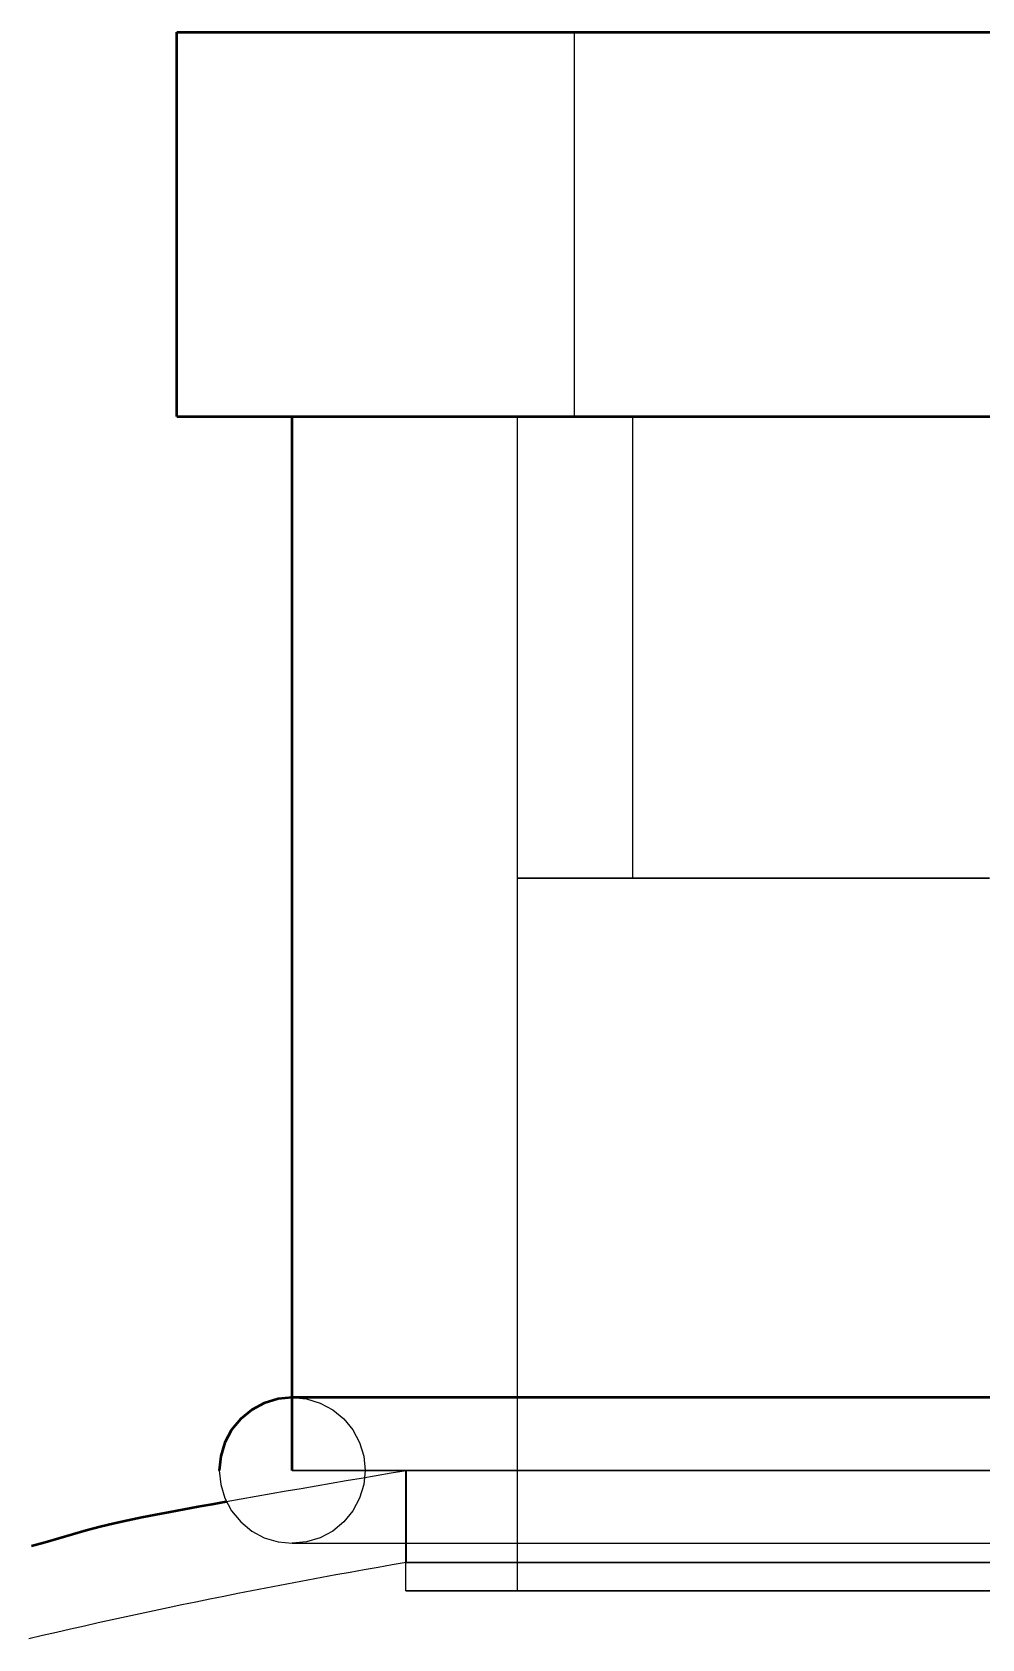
# Model space of a CAD drawing. Header units: millimetres. Extents: x 0 to 594, y 0 to 420.
# Drawn here: x 187.59 to 190.92, y 347.08 to 352.72 of the extents above; entities that cross this region are included whole.
import ezdxf

# ---------------------------------------------------------------- set-up
doc = ezdxf.new("R2010")
doc.units = ezdxf.units.MM
doc.linetypes.add('ISO02-TRAZOS', pattern=[3.75, 3, -0.75])
doc.layers.add('01-VISIBLE', color=7, linetype='CONTINUOUS', lineweight=50)
doc.layers.add('02-OCULTA', color=4, linetype='ISO02-TRAZOS', lineweight=25)

msp = doc.modelspace()

# ---------------------------------------------------------------- linework, layer by layer
at = {"layer": '01-VISIBLE'}
for p, q in [((188.0947, 351.3666), (188.0947, 352.7166)), ((188.4997, 347.6666), (188.4997, 351.3666))]:
    msp.add_line(p, q, dxfattribs=at)
for points in [[(188.0947, 352.7166), (188.1448, 352.7166), (188.1949, 352.7166), (188.2449, 352.7166), (188.295, 352.7166), (188.3451, 352.7166), (188.3951, 352.7166), (188.4452, 352.7166), (188.4953, 352.7166), (188.5453, 352.7166), (188.5954, 352.7166), (188.6455, 352.7166), (188.6956, 352.7166), (188.7456, 352.7166), (188.7957, 352.7166), (188.8458, 352.7166), (188.8958, 352.7166), (188.9459, 352.7166), (188.996, 352.7166), (189.0461, 352.7166), (189.0961, 352.7166), (189.1462, 352.7166), (189.1963, 352.7166), (189.2463, 352.7166), (189.2964, 352.7166), (189.3465, 352.7166), (189.3965, 352.7166), (189.4466, 352.7166), (189.4967, 352.7166), (189.5468, 352.7166), (189.5968, 352.7166), (189.6469, 352.7166), (189.697, 352.7166), (189.747, 352.7166), (189.7971, 352.7166), (189.8472, 352.7166), (189.8972, 352.7166), (189.9473, 352.7166), (189.9974, 352.7166), (190.0475, 352.7166), (190.0975, 352.7166), (190.1476, 352.7166), (190.1977, 352.7166), (190.2477, 352.7166), (190.2978, 352.7166), (190.3479, 352.7166), (190.398, 352.7166), (190.448, 352.7166), (190.4981, 352.7166), (190.5482, 352.7166), (190.5982, 352.7166), (190.6483, 352.7166), (190.6984, 352.7166), (190.7484, 352.7166), (190.7985, 352.7166), (190.8486, 352.7166), (190.8987, 352.7166), (190.9487, 352.7166)], [(188.0947, 351.3666), (188.1448, 351.3666), (188.1949, 351.3666), (188.2449, 351.3666), (188.295, 351.3666), (188.3451, 351.3666), (188.3951, 351.3666), (188.4452, 351.3666), (188.4953, 351.3666), (188.5453, 351.3666), (188.5954, 351.3666), (188.6455, 351.3666), (188.6956, 351.3666), (188.7456, 351.3666), (188.7957, 351.3666), (188.8458, 351.3666), (188.8958, 351.3666), (188.9459, 351.3666), (188.996, 351.3666), (189.0461, 351.3666), (189.0961, 351.3666), (189.1462, 351.3666), (189.1963, 351.3666), (189.2463, 351.3666), (189.2964, 351.3666), (189.3465, 351.3666), (189.3965, 351.3666), (189.4466, 351.3666), (189.4967, 351.3666), (189.5468, 351.3666), (189.5968, 351.3666), (189.6469, 351.3666), (189.697, 351.3666), (189.747, 351.3666), (189.7971, 351.3666), (189.8472, 351.3666), (189.8972, 351.3666), (189.9473, 351.3666), (189.9974, 351.3666), (190.0475, 351.3666), (190.0975, 351.3666), (190.1476, 351.3666), (190.1977, 351.3666), (190.2477, 351.3666), (190.2978, 351.3666), (190.3479, 351.3666), (190.398, 351.3666), (190.448, 351.3666), (190.4981, 351.3666), (190.5482, 351.3666), (190.5982, 351.3666), (190.6483, 351.3666), (190.6984, 351.3666), (190.7484, 351.3666), (190.7985, 351.3666), (190.8486, 351.3666), (190.8987, 351.3666), (190.9487, 351.3666)], [(188.4997, 347.9226), (188.4498, 347.9177), (188.4017, 347.9031), (188.3575, 347.8794), (188.3187, 347.8476), (188.2869, 347.8088), (188.2632, 347.7645), (188.2486, 347.7165), (188.2437, 347.6666)], [(190.9497, 347.9226), (190.8997, 347.9226), (190.8497, 347.9226), (190.7997, 347.9226), (190.7497, 347.9226), (190.6997, 347.9226), (190.6497, 347.9226), (190.5997, 347.9226), (190.5497, 347.9226), (190.4997, 347.9226), (190.4497, 347.9226), (190.3997, 347.9226), (190.3497, 347.9226), (190.2997, 347.9226), (190.2497, 347.9226), (190.1997, 347.9226), (190.1497, 347.9226), (190.0997, 347.9226), (190.0497, 347.9226), (189.9997, 347.9226), (189.9497, 347.9226), (189.8997, 347.9226), (189.8497, 347.9226), (189.7997, 347.9226), (189.7497, 347.9226), (189.6997, 347.9226), (189.6497, 347.9226), (189.5997, 347.9226), (189.5497, 347.9226), (189.4997, 347.9226), (189.4497, 347.9226), (189.3997, 347.9226), (189.3497, 347.9226), (189.2997, 347.9226), (189.2497, 347.9226), (189.1997, 347.9226), (189.1497, 347.9226), (189.0997, 347.9226), (189.0497, 347.9226), (188.9997, 347.9226), (188.9497, 347.9226), (188.8997, 347.9226), (188.8497, 347.9226), (188.7997, 347.9226), (188.7497, 347.9226), (188.6997, 347.9226), (188.6497, 347.9226), (188.5997, 347.9226), (188.5497, 347.9226), (188.4997, 347.9226)], [(187.5842, 347.4013), (187.6325, 347.4146), (187.6807, 347.4285), (187.7288, 347.4425), (187.7771, 347.4563), (187.8256, 347.4692), (187.8743, 347.481), (187.9233, 347.4919), (187.9724, 347.5022), (188.0215, 347.512), (188.0708, 347.5214), (188.1201, 347.5306), (188.1694, 347.5397), (188.2188, 347.5486), (188.2682, 347.5574)]]:
    msp.add_lwpolyline(points, dxfattribs=at)
at = {"layer": '02-OCULTA'}
for p, q in [((189.4897, 351.3666), (189.4897, 352.7166)), ((189.2897, 347.2432), (189.2897, 351.3666)), ((189.2897, 349.7466), (189.2897, 351.3666)), ((189.6947, 349.7466), (189.6947, 351.3666)), ((188.8987, 347.2432), (188.8987, 347.6666)), ((188.8997, 347.6666), (188.8997, 347.3432))]:
    msp.add_line(p, q, dxfattribs=at)
for points in [[(190.9477, 352.7166), (190.8976, 352.7166), (190.8476, 352.7166), (190.7975, 352.7166), (190.7475, 352.7166), (190.6974, 352.7166), (190.6474, 352.7166), (190.5973, 352.7166), (190.5473, 352.7166), (190.4972, 352.7166), (190.4472, 352.7166), (190.3971, 352.7166), (190.3471, 352.7166), (190.297, 352.7166), (190.247, 352.7166), (190.1969, 352.7166), (190.1468, 352.7166), (190.0968, 352.7166), (190.0467, 352.7166), (189.9967, 352.7166), (189.9466, 352.7166), (189.8966, 352.7166), (189.8465, 352.7166), (189.7965, 352.7166), (189.7464, 352.7166), (189.6964, 352.7166), (189.6463, 352.7166), (189.5963, 352.7166), (189.5462, 352.7166), (189.4962, 352.7166), (189.4461, 352.7166), (189.3961, 352.7166), (189.346, 352.7166), (189.296, 352.7166), (189.2459, 352.7166), (189.1959, 352.7166), (189.1458, 352.7166), (189.0958, 352.7166), (189.0457, 352.7166), (188.9957, 352.7166), (188.9456, 352.7166), (188.8955, 352.7166), (188.8455, 352.7166), (188.7954, 352.7166), (188.7454, 352.7166), (188.6953, 352.7166), (188.6453, 352.7166), (188.5952, 352.7166), (188.5452, 352.7166), (188.4951, 352.7166), (188.4451, 352.7166), (188.395, 352.7166), (188.345, 352.7166), (188.2949, 352.7166), (188.2449, 352.7166), (188.1948, 352.7166), (188.1448, 352.7166), (188.0947, 352.7166)], [(190.944, 352.7166), (190.8938, 352.7166), (190.8437, 352.7166), (190.7935, 352.7166), (190.7434, 352.7166), (190.6932, 352.7166), (190.6431, 352.7166), (190.5929, 352.7166), (190.5428, 352.7166), (190.4927, 352.7166), (190.4425, 352.7166), (190.3924, 352.7166), (190.3422, 352.7166), (190.2921, 352.7166), (190.2419, 352.7166), (190.1918, 352.7166), (190.1416, 352.7166), (190.0915, 352.7166), (190.0413, 352.7166), (189.9912, 352.7166), (189.941, 352.7166), (189.8909, 352.7166), (189.8407, 352.7166), (189.7906, 352.7166), (189.7404, 352.7166), (189.6903, 352.7166), (189.6402, 352.7166), (189.59, 352.7166), (189.5399, 352.7166), (189.4897, 352.7166)], [(189.4897, 352.7166), (189.5399, 352.7166), (189.59, 352.7166), (189.6402, 352.7166), (189.6903, 352.7166), (189.7404, 352.7166), (189.7906, 352.7166), (189.8407, 352.7166), (189.8909, 352.7166), (189.941, 352.7166), (189.9912, 352.7166), (190.0413, 352.7166), (190.0915, 352.7166), (190.1416, 352.7166), (190.1918, 352.7166), (190.2419, 352.7166), (190.2921, 352.7166), (190.3422, 352.7166), (190.3924, 352.7166), (190.4425, 352.7166), (190.4927, 352.7166), (190.5428, 352.7166), (190.5929, 352.7166), (190.6431, 352.7166), (190.6932, 352.7166), (190.7434, 352.7166), (190.7935, 352.7166), (190.8437, 352.7166), (190.8938, 352.7166), (190.944, 352.7166)], [(190.9477, 351.3666), (190.8976, 351.3666), (190.8476, 351.3666), (190.7975, 351.3666), (190.7475, 351.3666), (190.6974, 351.3666), (190.6474, 351.3666), (190.5973, 351.3666), (190.5473, 351.3666), (190.4972, 351.3666), (190.4472, 351.3666), (190.3971, 351.3666), (190.3471, 351.3666), (190.297, 351.3666), (190.247, 351.3666), (190.1969, 351.3666), (190.1468, 351.3666), (190.0968, 351.3666), (190.0467, 351.3666), (189.9967, 351.3666), (189.9466, 351.3666), (189.8966, 351.3666), (189.8465, 351.3666), (189.7965, 351.3666), (189.7464, 351.3666), (189.6964, 351.3666), (189.6463, 351.3666), (189.5963, 351.3666), (189.5462, 351.3666), (189.4962, 351.3666), (189.4461, 351.3666), (189.3961, 351.3666), (189.346, 351.3666), (189.296, 351.3666), (189.2459, 351.3666), (189.1959, 351.3666), (189.1458, 351.3666), (189.0958, 351.3666), (189.0457, 351.3666), (188.9957, 351.3666), (188.9456, 351.3666), (188.8955, 351.3666), (188.8455, 351.3666), (188.7954, 351.3666), (188.7454, 351.3666), (188.6953, 351.3666), (188.6453, 351.3666), (188.5952, 351.3666), (188.5452, 351.3666), (188.4951, 351.3666), (188.4451, 351.3666), (188.395, 351.3666), (188.345, 351.3666), (188.2949, 351.3666), (188.2449, 351.3666), (188.1948, 351.3666), (188.1448, 351.3666), (188.0947, 351.3666)], [(190.9497, 351.3666), (190.8997, 351.3666), (190.8497, 351.3666), (190.7997, 351.3666), (190.7497, 351.3666), (190.6997, 351.3666), (190.6497, 351.3666), (190.5997, 351.3666), (190.5497, 351.3666), (190.4997, 351.3666), (190.4497, 351.3666), (190.3997, 351.3666), (190.3497, 351.3666), (190.2997, 351.3666), (190.2497, 351.3666), (190.1997, 351.3666), (190.1497, 351.3666), (190.0997, 351.3666), (190.0497, 351.3666), (189.9997, 351.3666), (189.9497, 351.3666), (189.8997, 351.3666), (189.8497, 351.3666), (189.7997, 351.3666), (189.7497, 351.3666), (189.6997, 351.3666), (189.6497, 351.3666), (189.5997, 351.3666), (189.5497, 351.3666), (189.4997, 351.3666), (189.4497, 351.3666), (189.3997, 351.3666), (189.3497, 351.3666), (189.2997, 351.3666), (189.2497, 351.3666), (189.1997, 351.3666), (189.1497, 351.3666), (189.0997, 351.3666), (189.0497, 351.3666), (188.9997, 351.3666), (188.9497, 351.3666), (188.8997, 351.3666), (188.8497, 351.3666), (188.7997, 351.3666), (188.7497, 351.3666), (188.6997, 351.3666), (188.6497, 351.3666), (188.5997, 351.3666), (188.5497, 351.3666), (188.4997, 351.3666)], [(188.4997, 351.3666), (188.5497, 351.3666), (188.5997, 351.3666), (188.6497, 351.3666), (188.6997, 351.3666), (188.7497, 351.3666), (188.7997, 351.3666), (188.8497, 351.3666), (188.8997, 351.3666), (188.9497, 351.3666), (188.9997, 351.3666), (189.0497, 351.3666), (189.0997, 351.3666), (189.1497, 351.3666), (189.1997, 351.3666), (189.2497, 351.3666), (189.2997, 351.3666), (189.3497, 351.3666), (189.3997, 351.3666), (189.4497, 351.3666), (189.4997, 351.3666), (189.5497, 351.3666), (189.5997, 351.3666), (189.6497, 351.3666), (189.6997, 351.3666), (189.7497, 351.3666), (189.7997, 351.3666), (189.8497, 351.3666), (189.8997, 351.3666), (189.9497, 351.3666), (189.9997, 351.3666), (190.0497, 351.3666), (190.0997, 351.3666), (190.1497, 351.3666), (190.1997, 351.3666), (190.2497, 351.3666), (190.2997, 351.3666), (190.3497, 351.3666), (190.3997, 351.3666), (190.4497, 351.3666), (190.4997, 351.3666), (190.5497, 351.3666), (190.5997, 351.3666), (190.6497, 351.3666), (190.6997, 351.3666), (190.7497, 351.3666), (190.7997, 351.3666), (190.8497, 351.3666), (190.8997, 351.3666), (190.9497, 351.3666)], [(190.9443, 351.3666), (190.8942, 351.3666), (190.844, 351.3666), (190.7939, 351.3666), (190.7437, 351.3666), (190.6936, 351.3666), (190.6435, 351.3666), (190.5933, 351.3666), (190.5432, 351.3666), (190.493, 351.3666), (190.4429, 351.3666), (190.3928, 351.3666), (190.3426, 351.3666), (190.2925, 351.3666), (190.2424, 351.3666), (190.1922, 351.3666), (190.1421, 351.3666), (190.0919, 351.3666), (190.0418, 351.3666), (189.9917, 351.3666), (189.9415, 351.3666), (189.8914, 351.3666), (189.8412, 351.3666), (189.7911, 351.3666), (189.741, 351.3666), (189.6908, 351.3666), (189.6407, 351.3666), (189.5905, 351.3666), (189.5404, 351.3666), (189.4903, 351.3666), (189.4401, 351.3666), (189.39, 351.3666), (189.3399, 351.3666), (189.2897, 351.3666)], [(189.2897, 351.3666), (189.3399, 351.3666), (189.39, 351.3666), (189.4401, 351.3666), (189.4903, 351.3666), (189.5404, 351.3666), (189.5905, 351.3666), (189.6407, 351.3666), (189.6908, 351.3666), (189.741, 351.3666), (189.7911, 351.3666), (189.8412, 351.3666), (189.8914, 351.3666), (189.9415, 351.3666), (189.9917, 351.3666), (190.0418, 351.3666), (190.0919, 351.3666), (190.1421, 351.3666), (190.1922, 351.3666), (190.2424, 351.3666), (190.2925, 351.3666), (190.3426, 351.3666), (190.3928, 351.3666), (190.4429, 351.3666), (190.493, 351.3666), (190.5432, 351.3666), (190.5933, 351.3666), (190.6435, 351.3666), (190.6936, 351.3666), (190.7437, 351.3666), (190.7939, 351.3666), (190.844, 351.3666), (190.8942, 351.3666), (190.9443, 351.3666)], [(190.9443, 351.3666), (190.8942, 351.3666), (190.844, 351.3666), (190.7939, 351.3666), (190.7437, 351.3666), (190.6936, 351.3666), (190.6435, 351.3666), (190.5933, 351.3666), (190.5432, 351.3666), (190.493, 351.3666), (190.4429, 351.3666), (190.3928, 351.3666), (190.3426, 351.3666), (190.2925, 351.3666), (190.2424, 351.3666), (190.1922, 351.3666), (190.1421, 351.3666), (190.0919, 351.3666), (190.0418, 351.3666), (189.9917, 351.3666), (189.9415, 351.3666), (189.8914, 351.3666), (189.8412, 351.3666), (189.7911, 351.3666), (189.741, 351.3666), (189.6908, 351.3666), (189.6407, 351.3666), (189.5905, 351.3666), (189.5404, 351.3666), (189.4903, 351.3666), (189.4401, 351.3666), (189.39, 351.3666), (189.3399, 351.3666), (189.2897, 351.3666)], [(189.2897, 351.3666), (189.3399, 351.3666), (189.39, 351.3666), (189.4401, 351.3666), (189.4903, 351.3666), (189.5404, 351.3666), (189.5905, 351.3666), (189.6407, 351.3666), (189.6908, 351.3666), (189.741, 351.3666), (189.7911, 351.3666), (189.8412, 351.3666), (189.8914, 351.3666), (189.9415, 351.3666), (189.9917, 351.3666), (190.0418, 351.3666), (190.0919, 351.3666), (190.1421, 351.3666), (190.1922, 351.3666), (190.2424, 351.3666), (190.2925, 351.3666), (190.3426, 351.3666), (190.3928, 351.3666), (190.4429, 351.3666), (190.493, 351.3666), (190.5432, 351.3666), (190.5933, 351.3666), (190.6435, 351.3666), (190.6936, 351.3666), (190.7437, 351.3666), (190.7939, 351.3666), (190.844, 351.3666), (190.8942, 351.3666), (190.9443, 351.3666)], [(190.944, 351.3666), (190.8938, 351.3666), (190.8437, 351.3666), (190.7935, 351.3666), (190.7434, 351.3666), (190.6932, 351.3666), (190.6431, 351.3666), (190.5929, 351.3666), (190.5428, 351.3666), (190.4927, 351.3666), (190.4425, 351.3666), (190.3924, 351.3666), (190.3422, 351.3666), (190.2921, 351.3666), (190.2419, 351.3666), (190.1918, 351.3666), (190.1416, 351.3666), (190.0915, 351.3666), (190.0413, 351.3666), (189.9912, 351.3666), (189.941, 351.3666), (189.8909, 351.3666), (189.8407, 351.3666), (189.7906, 351.3666), (189.7404, 351.3666), (189.6903, 351.3666), (189.6402, 351.3666), (189.59, 351.3666), (189.5399, 351.3666), (189.4897, 351.3666)], [(189.4897, 351.3666), (189.5399, 351.3666), (189.59, 351.3666), (189.6402, 351.3666), (189.6903, 351.3666), (189.7404, 351.3666), (189.7906, 351.3666), (189.8407, 351.3666), (189.8909, 351.3666), (189.941, 351.3666), (189.9912, 351.3666), (190.0413, 351.3666), (190.0915, 351.3666), (190.1416, 351.3666), (190.1918, 351.3666), (190.2419, 351.3666), (190.2921, 351.3666), (190.3422, 351.3666), (190.3924, 351.3666), (190.4425, 351.3666), (190.4927, 351.3666), (190.5428, 351.3666), (190.5929, 351.3666), (190.6431, 351.3666), (190.6932, 351.3666), (190.7434, 351.3666), (190.7935, 351.3666), (190.8437, 351.3666), (190.8938, 351.3666), (190.944, 351.3666)], [(190.9467, 351.3666), (190.8966, 351.3666), (190.8465, 351.3666), (190.7964, 351.3666), (190.7464, 351.3666), (190.6963, 351.3666), (190.6462, 351.3666), (190.5961, 351.3666), (190.546, 351.3666), (190.496, 351.3666), (190.4459, 351.3666), (190.3958, 351.3666), (190.3457, 351.3666), (190.2957, 351.3666), (190.2456, 351.3666), (190.1955, 351.3666), (190.1454, 351.3666), (190.0953, 351.3666), (190.0453, 351.3666), (189.9952, 351.3666), (189.9451, 351.3666), (189.895, 351.3666), (189.8449, 351.3666), (189.7949, 351.3666), (189.7448, 351.3666), (189.6947, 351.3666)], [(189.6947, 351.3666), (189.7448, 351.3666), (189.7949, 351.3666), (189.8449, 351.3666), (189.895, 351.3666), (189.9451, 351.3666), (189.9952, 351.3666), (190.0453, 351.3666), (190.0953, 351.3666), (190.1454, 351.3666), (190.1955, 351.3666), (190.2456, 351.3666), (190.2957, 351.3666), (190.3457, 351.3666), (190.3958, 351.3666), (190.4459, 351.3666), (190.496, 351.3666), (190.546, 351.3666), (190.5961, 351.3666), (190.6462, 351.3666), (190.6963, 351.3666), (190.7464, 351.3666), (190.7964, 351.3666), (190.8465, 351.3666), (190.8966, 351.3666), (190.9467, 351.3666)], [(190.9443, 349.7466), (190.8942, 349.7466), (190.844, 349.7466), (190.7939, 349.7466), (190.7437, 349.7466), (190.6936, 349.7466), (190.6435, 349.7466), (190.5933, 349.7466), (190.5432, 349.7466), (190.493, 349.7466), (190.4429, 349.7466), (190.3928, 349.7466), (190.3426, 349.7466), (190.2925, 349.7466), (190.2424, 349.7466), (190.1922, 349.7466), (190.1421, 349.7466), (190.0919, 349.7466), (190.0418, 349.7466), (189.9917, 349.7466), (189.9415, 349.7466), (189.8914, 349.7466), (189.8412, 349.7466), (189.7911, 349.7466), (189.741, 349.7466), (189.6908, 349.7466), (189.6407, 349.7466), (189.5905, 349.7466), (189.5404, 349.7466), (189.4903, 349.7466), (189.4401, 349.7466), (189.39, 349.7466), (189.3399, 349.7466), (189.2897, 349.7466)], [(189.2897, 349.7466), (189.3399, 349.7466), (189.39, 349.7466), (189.4401, 349.7466), (189.4903, 349.7466), (189.5404, 349.7466), (189.5905, 349.7466), (189.6407, 349.7466), (189.6908, 349.7466), (189.741, 349.7466), (189.7911, 349.7466), (189.8412, 349.7466), (189.8914, 349.7466), (189.9415, 349.7466), (189.9917, 349.7466), (190.0418, 349.7466), (190.0919, 349.7466), (190.1421, 349.7466), (190.1922, 349.7466), (190.2424, 349.7466), (190.2925, 349.7466), (190.3426, 349.7466), (190.3928, 349.7466), (190.4429, 349.7466), (190.493, 349.7466), (190.5432, 349.7466), (190.5933, 349.7466), (190.6435, 349.7466), (190.6936, 349.7466), (190.7437, 349.7466), (190.7939, 349.7466), (190.844, 349.7466), (190.8942, 349.7466), (190.9443, 349.7466)], [(190.9467, 349.7466), (190.8966, 349.7466), (190.8465, 349.7466), (190.7964, 349.7466), (190.7464, 349.7466), (190.6963, 349.7466), (190.6462, 349.7466), (190.5961, 349.7466), (190.546, 349.7466), (190.496, 349.7466), (190.4459, 349.7466), (190.3958, 349.7466), (190.3457, 349.7466), (190.2957, 349.7466), (190.2456, 349.7466), (190.1955, 349.7466), (190.1454, 349.7466), (190.0953, 349.7466), (190.0453, 349.7466), (189.9952, 349.7466), (189.9451, 349.7466), (189.895, 349.7466), (189.8449, 349.7466), (189.7949, 349.7466), (189.7448, 349.7466), (189.6947, 349.7466)], [(189.6947, 349.7466), (189.7448, 349.7466), (189.7949, 349.7466), (189.8449, 349.7466), (189.895, 349.7466), (189.9451, 349.7466), (189.9952, 349.7466), (190.0453, 349.7466), (190.0953, 349.7466), (190.1454, 349.7466), (190.1955, 349.7466), (190.2456, 349.7466), (190.2957, 349.7466), (190.3457, 349.7466), (190.3958, 349.7466), (190.4459, 349.7466), (190.496, 349.7466), (190.546, 349.7466), (190.5961, 349.7466), (190.6462, 349.7466), (190.6963, 349.7466), (190.7464, 349.7466), (190.7964, 349.7466), (190.8465, 349.7466), (190.8966, 349.7466), (190.9467, 349.7466)], [(190.9497, 347.9226), (190.8997, 347.9226), (190.8497, 347.9226), (190.7997, 347.9226), (190.7497, 347.9226), (190.6997, 347.9226), (190.6497, 347.9226), (190.5997, 347.9226), (190.5497, 347.9226), (190.4997, 347.9226), (190.4497, 347.9226), (190.3997, 347.9226), (190.3497, 347.9226), (190.2997, 347.9226), (190.2497, 347.9226), (190.1997, 347.9226), (190.1497, 347.9226), (190.0997, 347.9226), (190.0497, 347.9226), (189.9997, 347.9226), (189.9497, 347.9226), (189.8997, 347.9226), (189.8497, 347.9226), (189.7997, 347.9226), (189.7497, 347.9226), (189.6997, 347.9226), (189.6497, 347.9226), (189.5997, 347.9226), (189.5497, 347.9226), (189.4997, 347.9226), (189.4497, 347.9226), (189.3997, 347.9226), (189.3497, 347.9226), (189.2997, 347.9226), (189.2497, 347.9226), (189.1997, 347.9226), (189.1497, 347.9226), (189.0997, 347.9226), (189.0497, 347.9226), (188.9997, 347.9226), (188.9497, 347.9226), (188.8997, 347.9226), (188.8497, 347.9226), (188.7997, 347.9226), (188.7497, 347.9226), (188.6997, 347.9226), (188.6497, 347.9226), (188.5997, 347.9226), (188.5497, 347.9226), (188.4997, 347.9226)], [(188.4997, 347.9226), (188.5497, 347.9177), (188.5977, 347.9031), (188.6419, 347.8794), (188.6807, 347.8476), (188.7126, 347.8088), (188.7362, 347.7645), (188.7508, 347.7165), (188.7557, 347.6666), (188.7508, 347.6166), (188.7362, 347.5686), (188.7126, 347.5244), (188.6807, 347.4856), (188.6419, 347.4537), (188.5977, 347.4301), (188.5497, 347.4155), (188.4997, 347.4106)], [(188.2437, 347.6666), (188.2486, 347.6166), (188.2632, 347.5686), (188.2869, 347.5244), (188.3187, 347.4856), (188.3575, 347.4537), (188.4017, 347.4301), (188.4498, 347.4155), (188.4997, 347.4106)], [(188.2682, 347.5574), (188.3208, 347.5667), (188.3734, 347.5759), (188.426, 347.5851), (188.4786, 347.5943), (188.5312, 347.6035), (188.5838, 347.6126), (188.6365, 347.6218), (188.6891, 347.6309), (188.7417, 347.6399), (188.7944, 347.6489), (188.847, 347.6578), (188.8997, 347.6666)], [(190.9497, 347.6666), (190.8997, 347.6666), (190.8497, 347.6666), (190.7997, 347.6666), (190.7497, 347.6666), (190.6997, 347.6666), (190.6497, 347.6666), (190.5997, 347.6666), (190.5497, 347.6666), (190.4997, 347.6666), (190.4497, 347.6666), (190.3997, 347.6666), (190.3497, 347.6666), (190.2997, 347.6666), (190.2497, 347.6666), (190.1997, 347.6666), (190.1497, 347.6666), (190.0997, 347.6666), (190.0497, 347.6666), (189.9997, 347.6666), (189.9497, 347.6666), (189.8997, 347.6666), (189.8497, 347.6666), (189.7997, 347.6666), (189.7497, 347.6666), (189.6997, 347.6666), (189.6497, 347.6666), (189.5997, 347.6666), (189.5497, 347.6666), (189.4997, 347.6666), (189.4497, 347.6666), (189.3997, 347.6666), (189.3497, 347.6666), (189.2997, 347.6666), (189.2497, 347.6666), (189.1997, 347.6666), (189.1497, 347.6666), (189.0997, 347.6666), (189.0497, 347.6666), (188.9997, 347.6666), (188.9497, 347.6666), (188.8997, 347.6666), (188.8497, 347.6666), (188.7997, 347.6666), (188.7497, 347.6666), (188.6997, 347.6666), (188.6497, 347.6666), (188.5997, 347.6666), (188.5497, 347.6666), (188.4997, 347.6666)], [(188.4997, 347.6666), (188.5497, 347.6666), (188.5997, 347.6666), (188.6497, 347.6666), (188.6997, 347.6666), (188.7497, 347.6666), (188.7997, 347.6666), (188.8497, 347.6666), (188.8997, 347.6666), (188.9497, 347.6666), (188.9997, 347.6666), (189.0497, 347.6666), (189.0997, 347.6666), (189.1497, 347.6666), (189.1997, 347.6666), (189.2497, 347.6666), (189.2997, 347.6666), (189.3497, 347.6666), (189.3997, 347.6666), (189.4497, 347.6666), (189.4997, 347.6666), (189.5497, 347.6666), (189.5997, 347.6666), (189.6497, 347.6666), (189.6997, 347.6666), (189.7497, 347.6666), (189.7997, 347.6666), (189.8497, 347.6666), (189.8997, 347.6666), (189.9497, 347.6666), (189.9997, 347.6666), (190.0497, 347.6666), (190.0997, 347.6666), (190.1497, 347.6666), (190.1997, 347.6666), (190.2497, 347.6666), (190.2997, 347.6666), (190.3497, 347.6666), (190.3997, 347.6666), (190.4497, 347.6666), (190.4997, 347.6666), (190.5497, 347.6666), (190.5997, 347.6666), (190.6497, 347.6666), (190.6997, 347.6666), (190.7497, 347.6666), (190.7997, 347.6666), (190.8497, 347.6666), (190.8997, 347.6666), (190.9497, 347.6666)], [(190.9492, 347.6666), (190.8992, 347.6666), (190.8492, 347.6666), (190.7992, 347.6666), (190.7492, 347.6666), (190.6992, 347.6666), (190.6492, 347.6666), (190.5991, 347.6666), (190.5491, 347.6666), (190.4991, 347.6666), (190.4491, 347.6666), (190.3991, 347.6666), (190.3491, 347.6666), (190.2991, 347.6666), (190.2491, 347.6666), (190.199, 347.6666), (190.149, 347.6666), (190.099, 347.6666), (190.049, 347.6666), (189.999, 347.6666), (189.949, 347.6666), (189.899, 347.6666), (189.849, 347.6666), (189.7989, 347.6666), (189.7489, 347.6666), (189.6989, 347.6666), (189.6489, 347.6666), (189.5989, 347.6666), (189.5489, 347.6666), (189.4989, 347.6666), (189.4489, 347.6666), (189.3988, 347.6666), (189.3488, 347.6666), (189.2988, 347.6666), (189.2488, 347.6666), (189.1988, 347.6666), (189.1488, 347.6666), (189.0988, 347.6666), (189.0488, 347.6666), (188.9987, 347.6666), (188.9487, 347.6666), (188.8987, 347.6666)], [(188.8987, 347.6666), (188.9487, 347.6666), (188.9987, 347.6666), (189.0488, 347.6666), (189.0988, 347.6666), (189.1488, 347.6666), (189.1988, 347.6666), (189.2488, 347.6666), (189.2988, 347.6666), (189.3488, 347.6666), (189.3988, 347.6666), (189.4489, 347.6666), (189.4989, 347.6666), (189.5489, 347.6666), (189.5989, 347.6666), (189.6489, 347.6666), (189.6989, 347.6666), (189.7489, 347.6666), (189.7989, 347.6666), (189.849, 347.6666), (189.899, 347.6666), (189.949, 347.6666), (189.999, 347.6666), (190.049, 347.6666), (190.099, 347.6666), (190.149, 347.6666), (190.199, 347.6666), (190.2491, 347.6666), (190.2991, 347.6666), (190.3491, 347.6666), (190.3991, 347.6666), (190.4491, 347.6666), (190.4991, 347.6666), (190.5491, 347.6666), (190.5991, 347.6666), (190.6492, 347.6666), (190.6992, 347.6666), (190.7492, 347.6666), (190.7992, 347.6666), (190.8492, 347.6666), (190.8992, 347.6666), (190.9492, 347.6666)], [(190.9497, 347.6666), (190.8997, 347.6666), (190.8497, 347.6666), (190.7997, 347.6666), (190.7497, 347.6666), (190.6997, 347.6666), (190.6497, 347.6666), (190.5997, 347.6666), (190.5497, 347.6666), (190.4997, 347.6666), (190.4497, 347.6666), (190.3997, 347.6666), (190.3497, 347.6666), (190.2997, 347.6666), (190.2497, 347.6666), (190.1997, 347.6666), (190.1497, 347.6666), (190.0997, 347.6666), (190.0497, 347.6666), (189.9997, 347.6666), (189.9497, 347.6666), (189.8997, 347.6666), (189.8497, 347.6666), (189.7997, 347.6666), (189.7497, 347.6666), (189.6997, 347.6666), (189.6497, 347.6666), (189.5997, 347.6666), (189.5497, 347.6666), (189.4997, 347.6666), (189.4497, 347.6666), (189.3997, 347.6666), (189.3497, 347.6666), (189.2997, 347.6666), (189.2497, 347.6666), (189.1997, 347.6666), (189.1497, 347.6666), (189.0997, 347.6666), (189.0497, 347.6666), (188.9997, 347.6666), (188.9497, 347.6666), (188.8997, 347.6666)], [(188.8997, 347.6666), (188.9497, 347.6666), (188.9997, 347.6666), (189.0497, 347.6666), (189.0997, 347.6666), (189.1497, 347.6666), (189.1997, 347.6666), (189.2497, 347.6666), (189.2997, 347.6666), (189.3497, 347.6666), (189.3997, 347.6666), (189.4497, 347.6666), (189.4997, 347.6666), (189.5497, 347.6666), (189.5997, 347.6666), (189.6497, 347.6666), (189.6997, 347.6666), (189.7497, 347.6666), (189.7997, 347.6666), (189.8497, 347.6666), (189.8997, 347.6666), (189.9497, 347.6666), (189.9997, 347.6666), (190.0497, 347.6666), (190.0997, 347.6666), (190.1497, 347.6666), (190.1997, 347.6666), (190.2497, 347.6666), (190.2997, 347.6666), (190.3497, 347.6666), (190.3997, 347.6666), (190.4497, 347.6666), (190.4997, 347.6666), (190.5497, 347.6666), (190.5997, 347.6666), (190.6497, 347.6666), (190.6997, 347.6666), (190.7497, 347.6666), (190.7997, 347.6666), (190.8497, 347.6666), (190.8997, 347.6666), (190.9497, 347.6666)], [(188.4997, 347.4106), (188.5497, 347.4106), (188.5997, 347.4106), (188.6497, 347.4106), (188.6997, 347.4106), (188.7497, 347.4106), (188.7997, 347.4106), (188.8497, 347.4106), (188.8997, 347.4106), (188.9497, 347.4106), (188.9997, 347.4106), (189.0497, 347.4106), (189.0997, 347.4106), (189.1497, 347.4106), (189.1997, 347.4106), (189.2497, 347.4106), (189.2997, 347.4106), (189.3497, 347.4106), (189.3997, 347.4106), (189.4497, 347.4106), (189.4997, 347.4106), (189.5497, 347.4106), (189.5997, 347.4106), (189.6497, 347.4106), (189.6997, 347.4106), (189.7497, 347.4106), (189.7997, 347.4106), (189.8497, 347.4106), (189.8997, 347.4106), (189.9497, 347.4106), (189.9997, 347.4106), (190.0497, 347.4106), (190.0997, 347.4106), (190.1497, 347.4106), (190.1997, 347.4106), (190.2497, 347.4106), (190.2997, 347.4106), (190.3497, 347.4106), (190.3997, 347.4106), (190.4497, 347.4106), (190.4997, 347.4106), (190.5497, 347.4106), (190.5997, 347.4106), (190.6497, 347.4106), (190.6997, 347.4106), (190.7497, 347.4106), (190.7997, 347.4106), (190.8497, 347.4106), (190.8997, 347.4106), (190.9497, 347.4106)], [(188.4997, 347.4106), (188.5497, 347.4106), (188.5997, 347.4106), (188.6497, 347.4106), (188.6997, 347.4106), (188.7497, 347.4106), (188.7997, 347.4106), (188.8497, 347.4106), (188.8997, 347.4106), (188.9497, 347.4106), (188.9997, 347.4106), (189.0497, 347.4106), (189.0997, 347.4106), (189.1497, 347.4106), (189.1997, 347.4106), (189.2497, 347.4106), (189.2997, 347.4106), (189.3497, 347.4106), (189.3997, 347.4106), (189.4497, 347.4106), (189.4997, 347.4106), (189.5497, 347.4106), (189.5997, 347.4106), (189.6497, 347.4106), (189.6997, 347.4106), (189.7497, 347.4106), (189.7997, 347.4106), (189.8497, 347.4106), (189.8997, 347.4106), (189.9497, 347.4106), (189.9997, 347.4106), (190.0497, 347.4106), (190.0997, 347.4106), (190.1497, 347.4106), (190.1997, 347.4106), (190.2497, 347.4106), (190.2997, 347.4106), (190.3497, 347.4106), (190.3997, 347.4106), (190.4497, 347.4106), (190.4997, 347.4106), (190.5497, 347.4106), (190.5997, 347.4106), (190.6497, 347.4106), (190.6997, 347.4106), (190.7497, 347.4106), (190.7997, 347.4106), (190.8497, 347.4106), (190.8997, 347.4106), (190.9497, 347.4106)], [(188.8997, 347.3432), (188.8504, 347.3347), (188.8011, 347.3261), (188.7518, 347.3173), (188.7025, 347.3085), (188.6532, 347.2996), (188.604, 347.2905), (188.5547, 347.2814), (188.5055, 347.2721), (188.4564, 347.2627), (188.4072, 347.2532), (188.3581, 347.2436), (188.3089, 347.2339), (188.2598, 347.2241), (188.2108, 347.2142), (188.1617, 347.2042), (188.1127, 347.194), (188.0637, 347.1838), (188.0147, 347.1734), (187.9657, 347.1629), (187.9168, 347.1523), (187.8679, 347.1416), (187.819, 347.1308), (187.7702, 347.1199), (187.7213, 347.1089), (187.6725, 347.0977), (187.6237, 347.0865), (187.575, 347.0751)], [(190.9497, 347.3432), (190.8997, 347.3432), (190.8497, 347.3432), (190.7997, 347.3432), (190.7497, 347.3432), (190.6997, 347.3432), (190.6497, 347.3432), (190.5997, 347.3432), (190.5497, 347.3432), (190.4997, 347.3432), (190.4497, 347.3432), (190.3997, 347.3432), (190.3497, 347.3432), (190.2997, 347.3432), (190.2497, 347.3432), (190.1997, 347.3432), (190.1497, 347.3432), (190.0997, 347.3432), (190.0497, 347.3432), (189.9997, 347.3432), (189.9497, 347.3432), (189.8997, 347.3432), (189.8497, 347.3432), (189.7997, 347.3432), (189.7497, 347.3432), (189.6997, 347.3432), (189.6497, 347.3432), (189.5997, 347.3432), (189.5497, 347.3432), (189.4997, 347.3432), (189.4497, 347.3432), (189.3997, 347.3432), (189.3497, 347.3432), (189.2997, 347.3432), (189.2497, 347.3432), (189.1997, 347.3432), (189.1497, 347.3432), (189.0997, 347.3432), (189.0497, 347.3432), (188.9997, 347.3432), (188.9497, 347.3432), (188.8997, 347.3432)], [(188.8997, 347.3432), (188.9497, 347.3432), (188.9997, 347.3432), (189.0497, 347.3432), (189.0997, 347.3432), (189.1497, 347.3432), (189.1997, 347.3432), (189.2497, 347.3432), (189.2997, 347.3432), (189.3497, 347.3432), (189.3997, 347.3432), (189.4497, 347.3432), (189.4997, 347.3432), (189.5497, 347.3432), (189.5997, 347.3432), (189.6497, 347.3432), (189.6997, 347.3432), (189.7497, 347.3432), (189.7997, 347.3432), (189.8497, 347.3432), (189.8997, 347.3432), (189.9497, 347.3432), (189.9997, 347.3432), (190.0497, 347.3432), (190.0997, 347.3432), (190.1497, 347.3432), (190.1997, 347.3432), (190.2497, 347.3432), (190.2997, 347.3432), (190.3497, 347.3432), (190.3997, 347.3432), (190.4497, 347.3432), (190.4997, 347.3432), (190.5497, 347.3432), (190.5997, 347.3432), (190.6497, 347.3432), (190.6997, 347.3432), (190.7497, 347.3432), (190.7997, 347.3432), (190.8497, 347.3432), (190.8997, 347.3432), (190.9497, 347.3432)], [(190.9492, 347.2432), (190.8992, 347.2432), (190.8492, 347.2432), (190.7992, 347.2432), (190.7492, 347.2432), (190.6992, 347.2432), (190.6492, 347.2432), (190.5991, 347.2432), (190.5491, 347.2432), (190.4991, 347.2432), (190.4491, 347.2432), (190.3991, 347.2432), (190.3491, 347.2432), (190.2991, 347.2432), (190.2491, 347.2432), (190.199, 347.2432), (190.149, 347.2432), (190.099, 347.2432), (190.049, 347.2432), (189.999, 347.2432), (189.949, 347.2432), (189.899, 347.2432), (189.849, 347.2432), (189.7989, 347.2432), (189.7489, 347.2432), (189.6989, 347.2432), (189.6489, 347.2432), (189.5989, 347.2432), (189.5489, 347.2432), (189.4989, 347.2432), (189.4489, 347.2432), (189.3988, 347.2432), (189.3488, 347.2432), (189.2988, 347.2432), (189.2488, 347.2432), (189.1988, 347.2432), (189.1488, 347.2432), (189.0988, 347.2432), (189.0488, 347.2432), (188.9987, 347.2432), (188.9487, 347.2432), (188.8987, 347.2432)], [(188.8987, 347.2432), (188.9487, 347.2432), (188.9987, 347.2432), (189.0488, 347.2432), (189.0988, 347.2432), (189.1488, 347.2432), (189.1988, 347.2432), (189.2488, 347.2432), (189.2988, 347.2432), (189.3488, 347.2432), (189.3988, 347.2432), (189.4489, 347.2432), (189.4989, 347.2432), (189.5489, 347.2432), (189.5989, 347.2432), (189.6489, 347.2432), (189.6989, 347.2432), (189.7489, 347.2432), (189.7989, 347.2432), (189.849, 347.2432), (189.899, 347.2432), (189.949, 347.2432), (189.999, 347.2432), (190.049, 347.2432), (190.099, 347.2432), (190.149, 347.2432), (190.199, 347.2432), (190.2491, 347.2432), (190.2991, 347.2432), (190.3491, 347.2432), (190.3991, 347.2432), (190.4491, 347.2432), (190.4991, 347.2432), (190.5491, 347.2432), (190.5991, 347.2432), (190.6492, 347.2432), (190.6992, 347.2432), (190.7492, 347.2432), (190.7992, 347.2432), (190.8492, 347.2432), (190.8992, 347.2432), (190.9492, 347.2432)], [(190.9443, 347.2432), (190.8942, 347.2432), (190.844, 347.2432), (190.7939, 347.2432), (190.7437, 347.2432), (190.6936, 347.2432), (190.6435, 347.2432), (190.5933, 347.2432), (190.5432, 347.2432), (190.493, 347.2432), (190.4429, 347.2432), (190.3928, 347.2432), (190.3426, 347.2432), (190.2925, 347.2432), (190.2424, 347.2432), (190.1922, 347.2432), (190.1421, 347.2432), (190.0919, 347.2432), (190.0418, 347.2432), (189.9917, 347.2432), (189.9415, 347.2432), (189.8914, 347.2432), (189.8412, 347.2432), (189.7911, 347.2432), (189.741, 347.2432), (189.6908, 347.2432), (189.6407, 347.2432), (189.5905, 347.2432), (189.5404, 347.2432), (189.4903, 347.2432), (189.4401, 347.2432), (189.39, 347.2432), (189.3399, 347.2432), (189.2897, 347.2432)], [(189.2897, 347.2432), (189.3399, 347.2432), (189.39, 347.2432), (189.4401, 347.2432), (189.4903, 347.2432), (189.5404, 347.2432), (189.5905, 347.2432), (189.6407, 347.2432), (189.6908, 347.2432), (189.741, 347.2432), (189.7911, 347.2432), (189.8412, 347.2432), (189.8914, 347.2432), (189.9415, 347.2432), (189.9917, 347.2432), (190.0418, 347.2432), (190.0919, 347.2432), (190.1421, 347.2432), (190.1922, 347.2432), (190.2424, 347.2432), (190.2925, 347.2432), (190.3426, 347.2432), (190.3928, 347.2432), (190.4429, 347.2432), (190.493, 347.2432), (190.5432, 347.2432), (190.5933, 347.2432), (190.6435, 347.2432), (190.6936, 347.2432), (190.7437, 347.2432), (190.7939, 347.2432), (190.844, 347.2432), (190.8942, 347.2432), (190.9443, 347.2432)]]:
    msp.add_lwpolyline(points, dxfattribs=at)

doc.saveas('drawing.dxf')
